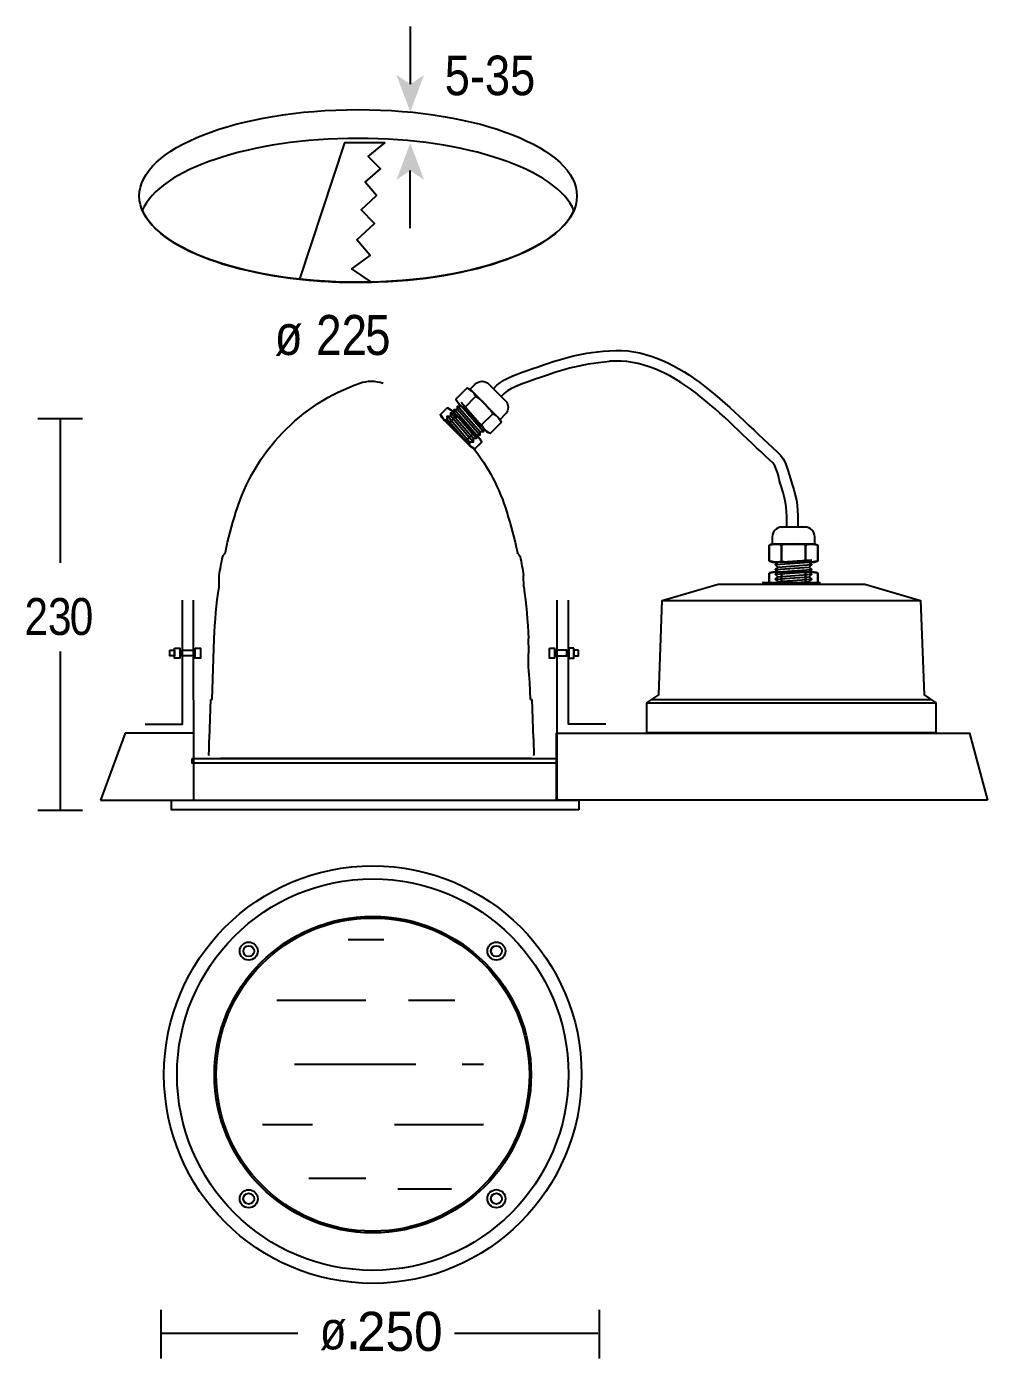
# Model space of a CAD drawing. Extents: x 16 to 195, y 43 to 292.
import ezdxf

# ---------------------------------------------------------------- set-up
doc = ezdxf.new("R2010")
doc.units = 0
doc.layers.add('LIVELLO_1', color=160, linetype='Continuous')
doc.styles.add('STD', font='txt')

# ---------------------------------------------------------------- blocks, each defined once
blk = doc.blocks.new('AI9-BLK1')
at = {"layer": 'LIVELLO_1'}
h = blk.add_hatch(color=7, dxfattribs=at)
h.dxf.hatch_style = 2
h.paths.add_polyline_path([(-18.02, 114.86), (-15.44, 116.58), (-18.02, 109.69), (-20.6, 116.58)])
h = blk.add_hatch(color=7, dxfattribs=at)
h.dxf.hatch_style = 2
h.paths.add_polyline_path([(-18.02, 98.71), (-20.6, 96.99), (-18.02, 103.88), (-15.44, 96.99)])
at = {"layer": 'LIVELLO_1', "color": 7}
for p, q in [((-18.02, 125.63), (-18.02, 114.86)), ((-18.02, 87.94), (-18.02, 98.71)), ((-25.47, 59.33), (-25.13, 59.33)), ((-4.35, 50.52), (-8.53, 55.33)), ((-87.63, 52.38), (-79.33, 52.38)), ((-83.48, 52.38), (-83.48, 25.38)), ((-6.92, 47.95), (-11.09, 52.77)), ((-6.28, 48.59), (-10.45, 53.41)), ((-6.28, 47.95), (-10.45, 52.77)), ((-5.64, 49.23), (-9.81, 54.05)), ((-5.64, 48.59), (-9.81, 53.41)), ((-5, 49.88), (-9.17, 54.69)), ((-5, 49.23), (-9.17, 54.05)), ((-4.35, 49.88), (-8.53, 54.69)), ((-6.92, 47.31), (-11.09, 52.12)), ((50.23, 25.03), (56.58, 25.49)), ((50.68, 25.49), (57.03, 25.94)), ((50.68, 24.58), (57.03, 25.03)), ((-53.78, 20.89), (-53.77, 22.98)), ((3.19, 20.89), (3.17, 22.98)), ((50.23, 24.12), (56.58, 24.58)), ((50.23, 23.22), (56.58, 23.67)), ((50.23, 22.31), (56.58, 22.76)), ((50.68, 23.67), (57.03, 24.12)), ((50.68, 22.76), (57.03, 23.22)), ((47.76, 21.68), (58.71, 21.68)), ((50.23, 21.4), (56.58, 21.85)), ((50.68, 21.85), (57.03, 22.31)), ((-58.52, -19), (-58.55, 18.37)), ((9.36, 18.37), (9.36, -19)), ((29.1, 18.31), (77.37, 18.31)), ((4.15, 8.81), (4.06, 11.21)), ((-83.48, 8.77), (-83.48, -20.89)), ((4.47, -0.2), (4.36, 3.02)), ((-55.59, -7.51), (-55.33, -0.2)), ((-55.33, -0.2), (-55.07, -0.2)), ((4.47, -0.2), (4.74, -0.2)), ((4.99, -7.51), (4.74, -0.2)), ((26.24, -0.79), (80.23, -0.79)), ((27.18, -0.16), (79.27, -0.16)), ((4.66, -11.2), (-53.45, -11.2)), ((-87.63, -20.89), (-79.33, -20.89)), ((-29.65, -45.06), (-22.99, -45.06)), ((-42.97, -56.38), (-26.32, -56.38)), ((-18.33, -56.38), (-9.68, -56.38)), ((-39.64, -68.37), (-17, -68.37)), ((-8.34, -68.37), (-4.35, -68.37)), ((-45.64, -79.69), (-36.31, -79.69)), ((-21, -79.69), (-4.35, -79.69)), ((-36.98, -89.68), (-26.32, -89.68)), ((-20.33, -91.68), (-10.34, -91.68)), ((-64.63, -123.39), (-64.63, -114.32)), ((17.38, -123.39), (17.38, -114.32)), ((-39.06, -118.73), (-64.46, -118.73)), ((17.06, -118.73), (-9.73, -118.73))]:
    blk.add_line(p, q, dxfattribs=at)
for points in [[(-0.99, 51.64), (-1.63, 52.6), (-6.44, 57.42), (-7.41, 58.06), (-9.5, 55.97), (-8.85, 55.01), (-4.04, 50.19), (-3.08, 49.55)], [(-0.99, 51.64), (-1.63, 52.6), (-6.44, 57.42), (-7.41, 58.06), (-9.5, 55.97), (-8.85, 55.01), (-4.04, 50.19), (-3.08, 49.55)], [(-4.67, 47.95), (-5.32, 48.91), (-10.14, 53.73), (-11.1, 54.37), (-12.38, 53.09), (-11.74, 52.12), (-6.92, 47.31), (-5.96, 46.67)], [(-4.67, 47.95), (-5.32, 48.91), (-10.14, 53.73), (-11.1, 54.37), (-12.38, 53.09), (-11.74, 52.12), (-6.92, 47.31), (-5.96, 46.67)], [(-4.35, 50.51), (-4.35, 49.87), (-5, 49.87), (-5, 49.23), (-5.64, 49.23), (-5.64, 48.59), (-6.28, 48.59), (-6.28, 47.95), (-6.93, 47.95), (-6.93, 47.3), (-11.75, 52.12), (-11.1, 52.12), (-11.1, 52.77), (-10.46, 52.77), (-10.46, 53.41), (-9.82, 53.41), (-9.82, 54.05), (-9.17, 54.05), (-9.17, 54.69), (-8.53, 54.69)], [(-4.35, 50.51), (-4.35, 49.87), (-5, 49.87), (-5, 49.23), (-5.64, 49.23), (-5.64, 48.59), (-6.28, 48.59), (-6.28, 47.95), (-6.93, 47.95), (-6.93, 47.3), (-11.75, 52.12), (-11.1, 52.12), (-11.1, 52.77), (-10.46, 52.77), (-10.46, 53.41), (-9.82, 53.41), (-9.82, 54.05), (-9.17, 54.05), (-9.17, 54.69), (-8.53, 54.69)], [(49.09, 28.66), (50.22, 28.89), (57.04, 28.89), (58.17, 28.66), (58.17, 25.71), (57.04, 25.48), (50.22, 25.48), (49.09, 25.71)], [(49.09, 28.66), (50.22, 28.89), (57.04, 28.89), (58.17, 28.66), (58.17, 25.71), (57.04, 25.48), (50.22, 25.48), (49.09, 25.71)], [(50.68, 25.49), (50.22, 25.03), (50.68, 24.58), (50.22, 24.13), (50.68, 23.67), (50.22, 23.22), (50.68, 22.76), (50.22, 22.31), (50.68, 21.85), (50.22, 21.4), (57.04, 21.4), (56.59, 21.85), (57.04, 22.31), (56.59, 22.76), (57.04, 23.22), (56.59, 23.67), (57.04, 24.13), (56.59, 24.58), (57.04, 25.03), (56.59, 25.49)], [(50.68, 25.49), (50.22, 25.03), (50.68, 24.58), (50.22, 24.13), (50.68, 23.67), (50.22, 23.22), (50.68, 22.76), (50.22, 22.31), (50.68, 21.85), (50.22, 21.4), (57.04, 21.4), (56.59, 21.85), (57.04, 22.31), (56.59, 22.76), (57.04, 23.22), (56.59, 23.67), (57.04, 24.13), (56.59, 24.58), (57.04, 25.03), (56.59, 25.49)], [(49.09, 23.45), (50.22, 23.67), (57.04, 23.67), (58.17, 23.45), (58.17, 21.63), (57.04, 21.4), (50.22, 21.4), (49.09, 21.63)], [(49.09, 23.45), (50.22, 23.67), (57.04, 23.67), (58.17, 23.45), (58.17, 21.63), (57.04, 21.4), (50.22, 21.4), (49.09, 21.63)], [(26.24, -6.43), (26.24, -0.79), (28.43, 0.67), (29.1, 18.31), (39.53, 21.39), (66.94, 21.39), (77.37, 18.31), (78.04, 0.67), (80.23, -0.79), (80.23, -6.43)], [(-62.99, 9.03), (-62.12, 9.03), (-62.12, 7.97), (-62.99, 7.97)], [(-62.99, 9.03), (-62.12, 9.03), (-62.12, 7.97), (-62.99, 7.97)], [(-62.11, 9.43), (-61.14, 9.43), (-61.14, 7.56), (-62.11, 7.56)], [(-60.76, 9.03), (-58.53, 9.03), (-58.53, 7.97), (-60.76, 7.97)], [(-60.76, 9.03), (-58.53, 9.03), (-58.53, 7.97), (-60.76, 7.97)], [(-58.22, 9.43), (-57.24, 9.43), (-57.24, 7.56), (-58.22, 7.56)], [(7.98, 9.43), (8.95, 9.43), (8.95, 7.56), (7.98, 7.56)], [(11.23, 9.03), (9.27, 9.03), (9.27, 7.97), (11.23, 7.97)], [(11.23, 9.03), (9.27, 9.03), (9.27, 7.97), (11.23, 7.97)], [(12.58, 9.43), (11.61, 9.43), (11.61, 7.56), (12.58, 7.56)], [(13.46, 9.03), (12.59, 9.03), (12.59, 7.97), (13.46, 7.97)], [(13.46, 9.03), (12.59, 9.03), (12.59, 7.97), (13.46, 7.97)], [(-75.95, -19), (-58.52, -19), (-58.52, -6.47), (-71.36, -6.47)], [(89.88, -19), (9.35, -19), (9.35, -6.46), (86.52, -6.46)], [(-58.8, -11.19), (9.29, -11.19), (9.29, -12.12), (-58.8, -12.12)], [(-58.8, -11.19), (9.29, -11.19), (9.29, -12.12), (-58.8, -12.12)], [(13.5, -20.85), (-62.64, -20.85), (-62.64, -19), (13.5, -19)]]:
    blk.add_lwpolyline(points, close=True, dxfattribs=at)
for points in [[(-67.6, -4.77), (-60.6, -4.77), (-60.62, 18.37)], [(18.56, -4.77), (11.56, -4.77), (11.59, 18.37)]]:
    blk.add_lwpolyline(points, dxfattribs=at)
for centre, radius in [((-25.03, -70.33), 39.04), ((-25.03, -70.33), 36.6), ((-25.03, -70.33), 29.61), ((-25.03, -70.33), 29.28), ((-48.22, -47.24), 1.69), ((-48.22, -47.24), 1.01), ((-1.92, -47.23), 1.69), ((-1.92, -47.23), 1.01), ((-48.23, -93.54), 1.69), ((-1.92, -93.53), 1.69), ((-48.23, -93.53), 1.01), ((-1.92, -93.53), 1.01)]:
    blk.add_circle(centre, radius, dxfattribs=at)
blk.add_ellipse((-27.78, 93.97), major_axis=(-40.92, 0), ratio=0.394699, dxfattribs=at)
for points, knots in [([(-68.13, 91.28), (-64.89, 98.92), (-48.05, 104.74), (-27.78, 104.74), (-7.51, 104.74), (9.33, 98.92), (12.57, 91.28), (9.33, 83.64), (-7.51, 77.82), (-27.78, 77.82), (-48.05, 77.82), (-64.89, 83.64), (-68.13, 91.28)], [0, 0, 0, 0, 1, 1, 1, 2, 2, 2, 3, 3, 3, 4, 4, 4, 4]), ([(-38.76, 78.41), (-38.76, 78.41), (-30.31, 103.91), (-30.31, 103.91), (-30.31, 103.91), (-22.76, 103.91), (-22.76, 103.91), (-22.76, 103.91), (-25.89, 101.35), (-25.89, 101.35), (-25.89, 101.35), (-23.59, 99.05), (-23.59, 99.05), (-23.59, 99.05), (-26.47, 96.55), (-26.47, 96.55), (-26.47, 96.55), (-24.35, 94.06), (-24.35, 94.06), (-24.35, 94.06), (-27.23, 91.37), (-27.23, 91.37), (-27.23, 91.37), (-24.74, 88.81), (-24.74, 88.81), (-24.74, 88.81), (-28, 85.74), (-28, 85.74), (-28, 85.74), (-25.51, 82.86), (-25.51, 82.86), (-25.51, 82.86), (-28.96, 80.36), (-28.96, 80.36), (-28.96, 80.36), (-25.27, 77.85), (-25.27, 77.85), (-26.1, 77.83), (-26.94, 77.82), (-27.78, 77.82), (-31.58, 77.82), (-35.26, 78.02), (-38.76, 78.41)], [0, 0, 0, 0, 1, 1, 1, 2, 2, 2, 3, 3, 3, 4, 4, 4, 5, 5, 5, 6, 6, 6, 7, 7, 7, 8, 8, 8, 9, 9, 9, 10, 10, 10, 11, 11, 11, 12, 12, 12, 13, 13, 13, 14, 14, 14, 14]), ([(19.3, 62.99), (13.36, 62.54), (10.11, 61.34), (4.5, 59.39), (2.22, 58.6), (0.47, 58.08), (-1.02, 56.48), (-1.02, 56.48), (-2.48, 57.93), (-2.48, 57.93), (-0.76, 59.75), (1.21, 60.43), (3.82, 61.33), (9.63, 63.34), (13, 64.58), (19.15, 65.04)], [0, 0, 0, 0, 1, 1, 1, 2, 2, 2, 3, 3, 3, 4, 4, 4, 5, 5, 5, 5]), ([(19.23, 65.03), (31.72, 65.97), (41.27, 54.5), (50.6, 46.11), (52.46, 44.46), (52.49, 42.56), (53.32, 40.2), (54.42, 37.08), (54.47, 35.18), (54.47, 32.06), (54.47, 32.06), (52.41, 32.06), (52.41, 32.06), (52.42, 34.91), (52.39, 36.65), (51.38, 39.52), (50.68, 41.51), (50.8, 43.18), (49.23, 44.58), (40.37, 52.55), (31.09, 63.94), (19.23, 63.05)], [0, 0, 0, 0, 1, 1, 1, 2, 2, 2, 3, 3, 3, 4, 4, 4, 5, 5, 5, 6, 6, 6, 7, 7, 7, 7]), ([(-5.8, 56.45), (-5.8, 56.45), (-5.96, 56.94), (-6.44, 57.42), (-6.92, 57.9), (-7.41, 58.06), (-7.41, 58.06), (-7.41, 58.06), (-9.5, 55.97), (-9.5, 55.97), (-9.5, 55.97), (-9.34, 55.49), (-8.85, 55.01), (-8.37, 54.52), (-7.89, 54.36), (-7.89, 54.36), (-7.89, 54.36), (-5.8, 56.45), (-5.8, 56.45)], [0, 0, 0, 0, 1, 1, 1, 2, 2, 2, 3, 3, 3, 4, 4, 4, 5, 5, 5, 6, 6, 6, 6]), ([(-5.8, 56.45), (-5.8, 56.45), (-5.96, 56.94), (-6.44, 57.42), (-6.92, 57.9), (-7.41, 58.06), (-7.41, 58.06), (-7.41, 58.06), (-9.5, 55.97), (-9.5, 55.97), (-9.5, 55.97), (-9.34, 55.49), (-8.85, 55.01), (-8.37, 54.52), (-7.89, 54.36), (-7.89, 54.36), (-7.89, 54.36), (-5.8, 56.45), (-5.8, 56.45)], [0, 0, 0, 0, 1, 1, 1, 2, 2, 2, 3, 3, 3, 4, 4, 4, 5, 5, 5, 6, 6, 6, 6]), ([(-0.27, 55.73), (-0.27, 55.73), (-3.32, 58.78), (-3.32, 58.78), (-4.03, 59.49), (-5.18, 59.49), (-5.89, 58.78), (-5.89, 58.78), (-6.85, 57.82), (-6.85, 57.82), (-6.85, 57.82), (-1.23, 52.2), (-1.23, 52.2), (-1.23, 52.2), (-0.27, 53.16), (-0.27, 53.16), (0.44, 53.87), (0.44, 55.02), (-0.27, 55.73)], [0, 0, 0, 0, 1, 1, 1, 2, 2, 2, 3, 3, 3, 4, 4, 4, 5, 5, 5, 6, 6, 6, 6]), ([(-2.59, 53.24), (-2.59, 53.24), (-2.75, 53.72), (-4.04, 55.01), (-5.32, 56.3), (-5.8, 56.46), (-5.8, 56.46), (-5.8, 56.46), (-7.89, 54.37), (-7.89, 54.37), (-7.89, 54.37), (-7.73, 53.89), (-6.44, 52.6), (-5.16, 51.32), (-4.68, 51.15), (-4.68, 51.15), (-4.68, 51.15), (-2.59, 53.24), (-2.59, 53.24)], [0, 0, 0, 0, 1, 1, 1, 2, 2, 2, 3, 3, 3, 4, 4, 4, 5, 5, 5, 6, 6, 6, 6]), ([(-2.59, 53.24), (-2.59, 53.24), (-2.75, 53.72), (-4.04, 55.01), (-5.32, 56.3), (-5.8, 56.46), (-5.8, 56.46), (-5.8, 56.46), (-7.89, 54.37), (-7.89, 54.37), (-7.89, 54.37), (-7.73, 53.89), (-6.44, 52.6), (-5.16, 51.32), (-4.68, 51.15), (-4.68, 51.15), (-4.68, 51.15), (-2.59, 53.24), (-2.59, 53.24)], [0, 0, 0, 0, 1, 1, 1, 2, 2, 2, 3, 3, 3, 4, 4, 4, 5, 5, 5, 6, 6, 6, 6]), ([(-9.49, 52.76), (-9.49, 52.76), (-9.65, 53.24), (-10.13, 53.73), (-10.61, 54.21), (-11.1, 54.37), (-11.1, 54.37), (-11.1, 54.37), (-12.38, 53.08), (-12.38, 53.08), (-12.38, 53.08), (-12.22, 52.6), (-11.74, 52.12), (-11.26, 51.64), (-10.77, 51.48), (-10.77, 51.48), (-10.77, 51.48), (-9.49, 52.76), (-9.49, 52.76)], [0, 0, 0, 0, 1, 1, 1, 2, 2, 2, 3, 3, 3, 4, 4, 4, 5, 5, 5, 6, 6, 6, 6]), ([(-9.49, 52.76), (-9.49, 52.76), (-9.65, 53.24), (-10.13, 53.73), (-10.61, 54.21), (-11.1, 54.37), (-11.1, 54.37), (-11.1, 54.37), (-12.38, 53.08), (-12.38, 53.08), (-12.38, 53.08), (-12.22, 52.6), (-11.74, 52.12), (-11.26, 51.64), (-10.77, 51.48), (-10.77, 51.48), (-10.77, 51.48), (-9.49, 52.76), (-9.49, 52.76)], [0, 0, 0, 0, 1, 1, 1, 2, 2, 2, 3, 3, 3, 4, 4, 4, 5, 5, 5, 6, 6, 6, 6]), ([(-6.28, 49.55), (-6.28, 49.55), (-6.44, 50.04), (-7.73, 51.32), (-9.01, 52.61), (-9.49, 52.77), (-9.49, 52.77), (-9.49, 52.77), (-10.78, 51.48), (-10.78, 51.48), (-10.78, 51.48), (-10.62, 51), (-9.33, 49.71), (-8.05, 48.43), (-7.57, 48.27), (-7.57, 48.27), (-7.57, 48.27), (-6.28, 49.55), (-6.28, 49.55)], [0, 0, 0, 0, 1, 1, 1, 2, 2, 2, 3, 3, 3, 4, 4, 4, 5, 5, 5, 6, 6, 6, 6]), ([(-6.28, 49.55), (-6.28, 49.55), (-6.44, 50.04), (-7.73, 51.32), (-9.01, 52.61), (-9.49, 52.77), (-9.49, 52.77), (-9.49, 52.77), (-10.78, 51.48), (-10.78, 51.48), (-10.78, 51.48), (-10.62, 51), (-9.33, 49.71), (-8.05, 48.43), (-7.57, 48.27), (-7.57, 48.27), (-7.57, 48.27), (-6.28, 49.55), (-6.28, 49.55)], [0, 0, 0, 0, 1, 1, 1, 2, 2, 2, 3, 3, 3, 4, 4, 4, 5, 5, 5, 6, 6, 6, 6]), ([(-0.99, 51.64), (-0.99, 51.64), (-1.15, 52.12), (-1.63, 52.61), (-2.11, 53.09), (-2.59, 53.25), (-2.59, 53.25), (-2.59, 53.25), (-4.68, 51.16), (-4.68, 51.16), (-4.68, 51.16), (-4.52, 50.68), (-4.04, 50.19), (-3.56, 49.71), (-3.08, 49.55), (-3.08, 49.55), (-3.08, 49.55), (-0.99, 51.64), (-0.99, 51.64)], [0, 0, 0, 0, 1, 1, 1, 2, 2, 2, 3, 3, 3, 4, 4, 4, 5, 5, 5, 6, 6, 6, 6]), ([(-0.99, 51.64), (-0.99, 51.64), (-1.15, 52.12), (-1.63, 52.61), (-2.11, 53.09), (-2.59, 53.25), (-2.59, 53.25), (-2.59, 53.25), (-4.68, 51.16), (-4.68, 51.16), (-4.68, 51.16), (-4.52, 50.68), (-4.04, 50.19), (-3.56, 49.71), (-3.08, 49.55), (-3.08, 49.55), (-3.08, 49.55), (-0.99, 51.64), (-0.99, 51.64)], [0, 0, 0, 0, 1, 1, 1, 2, 2, 2, 3, 3, 3, 4, 4, 4, 5, 5, 5, 6, 6, 6, 6]), ([(-4.68, 47.95), (-4.68, 47.95), (-4.84, 48.43), (-5.32, 48.92), (-5.8, 49.4), (-6.29, 49.56), (-6.29, 49.56), (-6.29, 49.56), (-7.57, 48.27), (-7.57, 48.27), (-7.57, 48.27), (-7.41, 47.79), (-6.93, 47.31), (-6.44, 46.83), (-5.96, 46.67), (-5.96, 46.67), (-5.96, 46.67), (-4.68, 47.95), (-4.68, 47.95)], [0, 0, 0, 0, 1, 1, 1, 2, 2, 2, 3, 3, 3, 4, 4, 4, 5, 5, 5, 6, 6, 6, 6]), ([(-4.68, 47.95), (-4.68, 47.95), (-4.84, 48.43), (-5.32, 48.92), (-5.8, 49.4), (-6.29, 49.56), (-6.29, 49.56), (-6.29, 49.56), (-7.57, 48.27), (-7.57, 48.27), (-7.57, 48.27), (-7.41, 47.79), (-6.93, 47.31), (-6.44, 46.83), (-5.96, 46.67), (-5.96, 46.67), (-5.96, 46.67), (-4.68, 47.95), (-4.68, 47.95)], [0, 0, 0, 0, 1, 1, 1, 2, 2, 2, 3, 3, 3, 4, 4, 4, 5, 5, 5, 6, 6, 6, 6]), ([(51.47, 32.06), (51.47, 32.06), (55.79, 32.06), (55.79, 32.06), (56.79, 32.06), (57.6, 31.25), (57.6, 30.25), (57.6, 30.25), (57.6, 28.88), (57.6, 28.88), (57.6, 28.88), (49.66, 28.88), (49.66, 28.88), (49.66, 28.88), (49.66, 30.25), (49.66, 30.25), (49.66, 31.25), (50.47, 32.06), (51.47, 32.06)], [0, 0, 0, 0, 1, 1, 1, 2, 2, 2, 3, 3, 3, 4, 4, 4, 5, 5, 5, 6, 6, 6, 6]), ([(49.09, 28.66), (49.09, 28.66), (49.55, 28.89), (50.23, 28.89), (50.91, 28.89), (51.36, 28.66), (51.36, 28.66), (51.36, 28.66), (51.36, 25.71), (51.36, 25.71), (51.36, 25.71), (50.91, 25.48), (50.23, 25.48), (49.55, 25.48), (49.09, 25.71), (49.09, 25.71), (49.09, 25.71), (49.09, 28.66), (49.09, 28.66)], [0, 0, 0, 0, 1, 1, 1, 2, 2, 2, 3, 3, 3, 4, 4, 4, 5, 5, 5, 6, 6, 6, 6]), ([(49.09, 28.66), (49.09, 28.66), (49.55, 28.89), (50.23, 28.89), (50.91, 28.89), (51.36, 28.66), (51.36, 28.66), (51.36, 28.66), (51.36, 25.71), (51.36, 25.71), (51.36, 25.71), (50.91, 25.48), (50.23, 25.48), (49.55, 25.48), (49.09, 25.71), (49.09, 25.71), (49.09, 25.71), (49.09, 28.66), (49.09, 28.66)], [0, 0, 0, 0, 1, 1, 1, 2, 2, 2, 3, 3, 3, 4, 4, 4, 5, 5, 5, 6, 6, 6, 6]), ([(51.36, 28.66), (51.36, 28.66), (51.81, 28.89), (53.63, 28.89), (55.45, 28.89), (55.9, 28.66), (55.9, 28.66), (55.9, 28.66), (55.9, 25.71), (55.9, 25.71), (55.9, 25.71), (55.45, 25.48), (53.63, 25.48), (51.81, 25.48), (51.36, 25.71), (51.36, 25.71), (51.36, 25.71), (51.36, 28.66), (51.36, 28.66)], [0, 0, 0, 0, 1, 1, 1, 2, 2, 2, 3, 3, 3, 4, 4, 4, 5, 5, 5, 6, 6, 6, 6]), ([(51.36, 28.66), (51.36, 28.66), (51.81, 28.89), (53.63, 28.89), (55.45, 28.89), (55.9, 28.66), (55.9, 28.66), (55.9, 28.66), (55.9, 25.71), (55.9, 25.71), (55.9, 25.71), (55.45, 25.48), (53.63, 25.48), (51.81, 25.48), (51.36, 25.71), (51.36, 25.71), (51.36, 25.71), (51.36, 28.66), (51.36, 28.66)], [0, 0, 0, 0, 1, 1, 1, 2, 2, 2, 3, 3, 3, 4, 4, 4, 5, 5, 5, 6, 6, 6, 6]), ([(55.89, 28.66), (55.89, 28.66), (56.35, 28.89), (57.03, 28.89), (57.72, 28.89), (58.17, 28.66), (58.17, 28.66), (58.17, 28.66), (58.17, 25.71), (58.17, 25.71), (58.17, 25.71), (57.72, 25.48), (57.03, 25.48), (56.35, 25.48), (55.89, 25.71), (55.89, 25.71), (55.89, 25.71), (55.89, 28.66), (55.89, 28.66)], [0, 0, 0, 0, 1, 1, 1, 2, 2, 2, 3, 3, 3, 4, 4, 4, 5, 5, 5, 6, 6, 6, 6]), ([(55.89, 28.66), (55.89, 28.66), (56.35, 28.89), (57.03, 28.89), (57.72, 28.89), (58.17, 28.66), (58.17, 28.66), (58.17, 28.66), (58.17, 25.71), (58.17, 25.71), (58.17, 25.71), (57.72, 25.48), (57.03, 25.48), (56.35, 25.48), (55.89, 25.71), (55.89, 25.71), (55.89, 25.71), (55.89, 28.66), (55.89, 28.66)], [0, 0, 0, 0, 1, 1, 1, 2, 2, 2, 3, 3, 3, 4, 4, 4, 5, 5, 5, 6, 6, 6, 6]), ([(49.09, 23.45), (49.09, 23.45), (49.55, 23.67), (50.23, 23.67), (50.91, 23.67), (51.36, 23.45), (51.36, 23.45), (51.36, 23.45), (51.36, 21.63), (51.36, 21.63), (51.36, 21.63), (50.91, 21.4), (50.23, 21.4), (49.55, 21.4), (49.09, 21.63), (49.09, 21.63), (49.09, 21.63), (49.09, 23.45), (49.09, 23.45)], [0, 0, 0, 0, 1, 1, 1, 2, 2, 2, 3, 3, 3, 4, 4, 4, 5, 5, 5, 6, 6, 6, 6]), ([(49.09, 23.45), (49.09, 23.45), (49.55, 23.67), (50.23, 23.67), (50.91, 23.67), (51.36, 23.45), (51.36, 23.45), (51.36, 23.45), (51.36, 21.63), (51.36, 21.63), (51.36, 21.63), (50.91, 21.4), (50.23, 21.4), (49.55, 21.4), (49.09, 21.63), (49.09, 21.63), (49.09, 21.63), (49.09, 23.45), (49.09, 23.45)], [0, 0, 0, 0, 1, 1, 1, 2, 2, 2, 3, 3, 3, 4, 4, 4, 5, 5, 5, 6, 6, 6, 6]), ([(51.36, 23.45), (51.36, 23.45), (51.81, 23.67), (53.63, 23.67), (55.45, 23.67), (55.9, 23.45), (55.9, 23.45), (55.9, 23.45), (55.9, 21.63), (55.9, 21.63), (55.9, 21.63), (55.45, 21.4), (53.63, 21.4), (51.81, 21.4), (51.36, 21.63), (51.36, 21.63), (51.36, 21.63), (51.36, 23.45), (51.36, 23.45)], [0, 0, 0, 0, 1, 1, 1, 2, 2, 2, 3, 3, 3, 4, 4, 4, 5, 5, 5, 6, 6, 6, 6]), ([(51.36, 23.45), (51.36, 23.45), (51.81, 23.67), (53.63, 23.67), (55.45, 23.67), (55.9, 23.45), (55.9, 23.45), (55.9, 23.45), (55.9, 21.63), (55.9, 21.63), (55.9, 21.63), (55.45, 21.4), (53.63, 21.4), (51.81, 21.4), (51.36, 21.63), (51.36, 21.63), (51.36, 21.63), (51.36, 23.45), (51.36, 23.45)], [0, 0, 0, 0, 1, 1, 1, 2, 2, 2, 3, 3, 3, 4, 4, 4, 5, 5, 5, 6, 6, 6, 6]), ([(55.89, 23.45), (55.89, 23.45), (56.35, 23.67), (57.03, 23.67), (57.72, 23.67), (58.17, 23.45), (58.17, 23.45), (58.17, 23.45), (58.17, 21.63), (58.17, 21.63), (58.17, 21.63), (57.72, 21.4), (57.03, 21.4), (56.35, 21.4), (55.89, 21.63), (55.89, 21.63), (55.89, 21.63), (55.89, 23.45), (55.89, 23.45)], [0, 0, 0, 0, 1, 1, 1, 2, 2, 2, 3, 3, 3, 4, 4, 4, 5, 5, 5, 6, 6, 6, 6]), ([(55.89, 23.45), (55.89, 23.45), (56.35, 23.67), (57.03, 23.67), (57.72, 23.67), (58.17, 23.45), (58.17, 23.45), (58.17, 23.45), (58.17, 21.63), (58.17, 21.63), (58.17, 21.63), (57.72, 21.4), (57.03, 21.4), (56.35, 21.4), (55.89, 21.63), (55.89, 21.63), (55.89, 21.63), (55.89, 23.45), (55.89, 23.45)], [0, 0, 0, 0, 1, 1, 1, 2, 2, 2, 3, 3, 3, 4, 4, 4, 5, 5, 5, 6, 6, 6, 6]), ([(-55.07, -0.2), (-55.07, -0.2), (-54.66, 11.21), (-54.66, 11.21), (-54.54, 14.45), (-54.25, 17.68), (-53.78, 20.89)], [0, 0, 0, 0, 1, 1, 1, 2, 2, 2, 2])]:
    blk.add_open_spline(points, degree=3, knots=knots, dxfattribs=at)
for points in [[(-50.63, 34.85), (-47.16, 46.13), (-38.56, 55.08), (-27.47, 58.96)], [(-27.47, 58.96), (-26.77, 59.2), (-26.04, 59.33), (-25.3, 59.33)], [(-25.3, 59.33), (-24.56, 59.33), (-23.82, 59.2), (-23.12, 58.96)], [(-6.27, 46.9), (-3.45, 43.31), (-1.31, 39.23), (0.03, 34.85)], [(-52.6, 27.33), (-52.05, 29.87), (-51.39, 32.37), (-50.63, 34.85)], [(0.03, 34.85), (0.8, 32.37), (1.45, 29.87), (2, 27.33)], [(-53.77, 22.98), (-53.57, 24.17), (-53.35, 25.36), (-53.1, 26.54)], [(-53.1, 26.54), (-53.07, 26.7), (-52.98, 26.84), (-52.85, 26.94)], [(-52.6, 27.33), (-52.63, 27.17), (-52.72, 27.03), (-52.85, 26.94)], [(2.26, 26.94), (2.13, 27.03), (2.04, 27.17), (2, 27.33)], [(2.26, 26.94), (2.39, 26.84), (2.48, 26.7), (2.51, 26.54)], [(2.51, 26.54), (2.75, 25.36), (2.97, 24.17), (3.17, 22.98)], [(3.19, 20.89), (3.65, 17.68), (3.94, 14.45), (4.06, 11.21)], [(4.36, 3.02), (4.1, 4.94), (4.03, 6.88), (4.15, 8.81)], [(-55.67, -10.59), (-55.65, -9.56), (-55.63, -8.54), (-55.59, -7.51)], [(4.99, -7.51), (5.03, -8.54), (5.06, -9.56), (5.08, -10.59)], [(-55.67, -10.59), (-55.68, -10.62), (-55.68, -10.65), (-55.68, -10.68)], [(5.08, -10.68), (5.08, -10.65), (5.08, -10.62), (5.08, -10.59)]]:
    blk.add_open_spline(points, degree=3, dxfattribs=at)
at = {"layer": 'LIVELLO_1', "color": 7, "attachment_point": 1, "style": 'STD'}
for s, insert, char_height in [('\\fArial Narrow|b0|i0;\\H7.3852;\\C7;5-35', (-11.58, 120.2), 7.3852), ('\\fArial Narrow|b0|i0;\\H7.4620;\\C7;ø', (-43.37, 71.7), 7.462), ('\\fArial Narrow|b0|i0;\\H7.4620;\\C7;22', (-35.61, 71.7), 7.462), ('\\fArial Narrow|b0|i0;\\H7.4620;\\C7;5', (-26.47, 71.7), 7.462), ('\\fArial Narrow|b0|i0;\\H6.9029;\\C7;23', (-90.15, 18.78), 6.9029), ('\\fArial Narrow|b0|i0;\\H6.9029;\\C7;0', (-81.69, 18.78), 6.9029), ('\\fArial Narrow|b0|i0;\\H7.1384;\\C7;ø', (-34.94, -114.57), 7.1384), ('\\fMyriad Roman|b0|i0;\\H7.3189;\\W0.98;\\C7;250', (-27.97, -114.68), 7.3189), ('\\fArial Narrow|b0|i0;\\H9.5178;\\C7;.', (-30.13, -112.19), 9.5178)]:
    blk.add_mtext(s, dxfattribs=dict(at, insert=insert, char_height=char_height))

msp = doc.modelspace()

# ---------------------------------------------------------------- block references
at = {"layer": 'LIVELLO_1', "color": 7}
msp.add_blockref('AI9-BLK1', (105.405539, 166.284768), dxfattribs=at)

doc.saveas('drawing.dxf')
